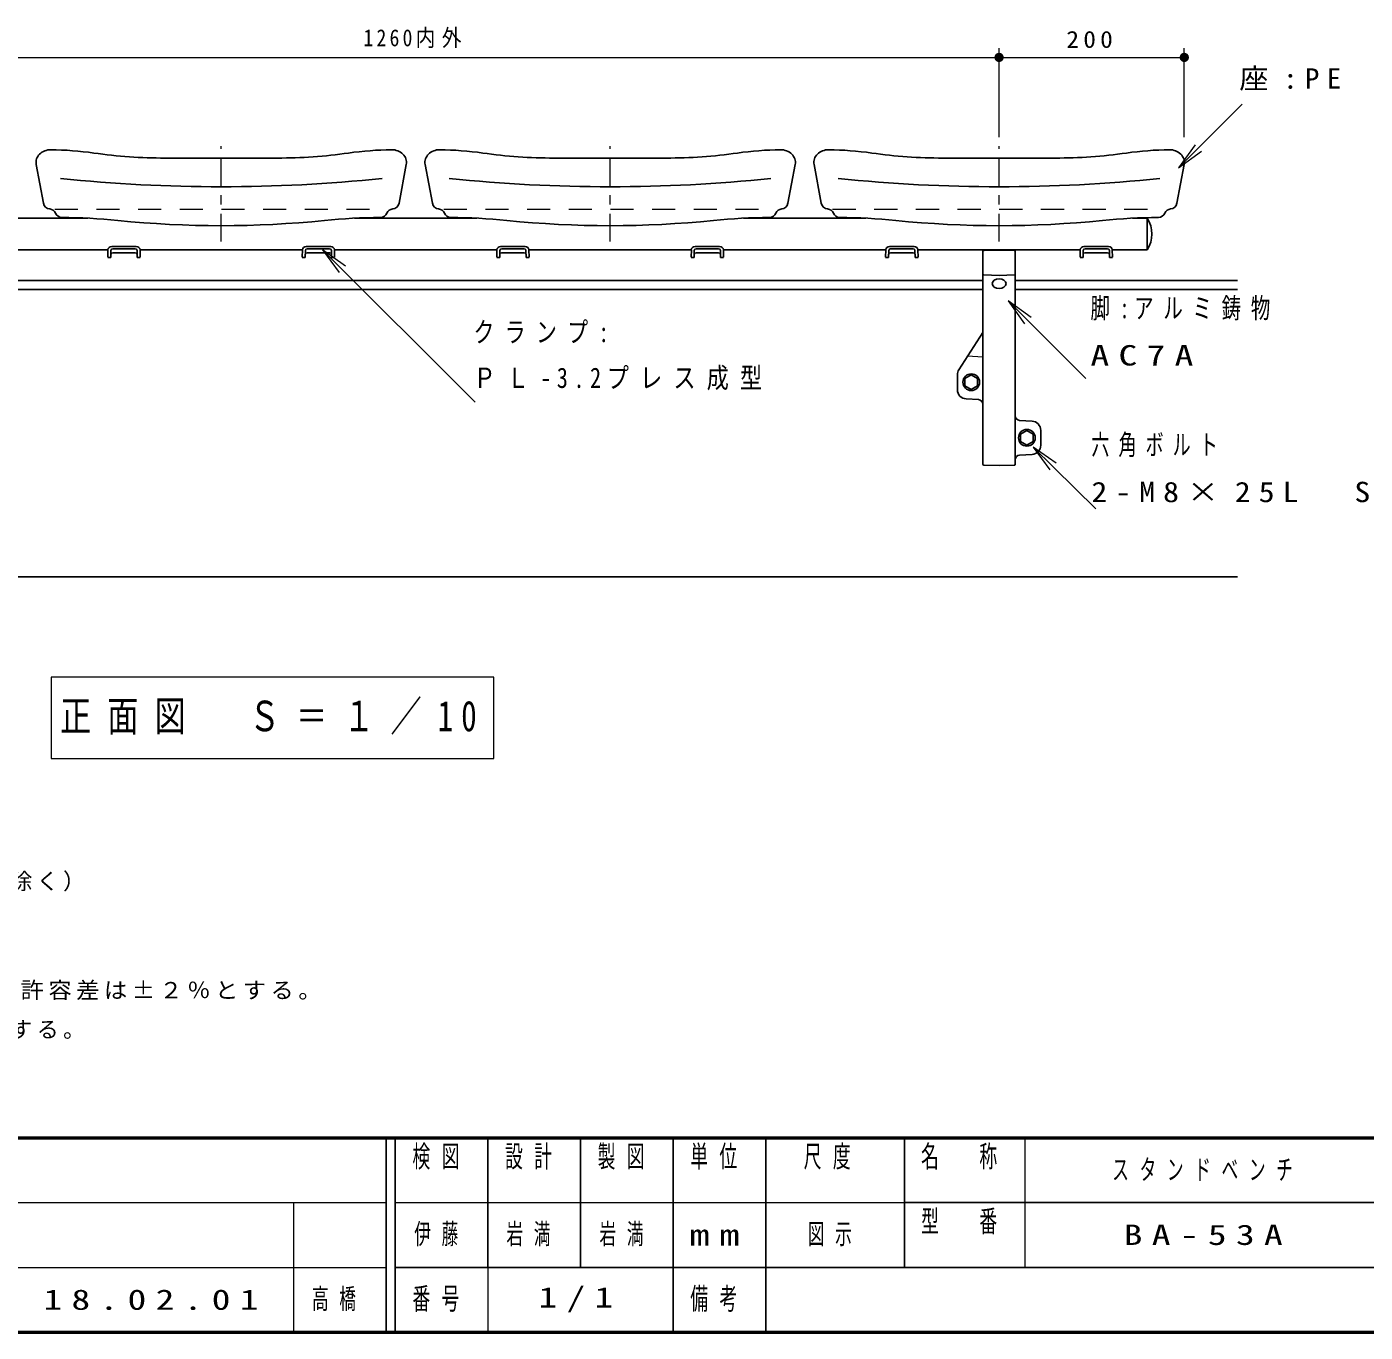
# Model space of a CAD drawing. Units: millimetres on the paper, scale 1:10. Extents: x -365 to 0, y 0 to 257.
# Drawn here: x -277.3 to -132.8, y 0 to 140.9 of the extents above; entities that cross this region are included whole.
import ezdxf

# ---------------------------------------------------------------- set-up
doc = ezdxf.new("R2010")
doc.units = ezdxf.units.MM
doc.linetypes.add('USER1', pattern=[4.5, 2.5, -2])
doc.linetypes.add('USER2', pattern=[6, 3, -1, 1, -1])
doc.layers.add('1_10', color=7, linetype='Continuous', lineweight=25)
doc.layers.add('NAKAMURA図枠', color=7, linetype='Continuous', lineweight=13)
doc.layers.add('99', color=7, linetype='Continuous')
doc.layers.add('CLASS1', color=7, linetype='Continuous')
doc.styles.add('ＭＳ ゴシック', font='')
doc.styles.get('ＭＳ ゴシック').set_extended_font_data('MS Gothic')

# ---------------------------------------------------------------- blocks, each defined once
blk = doc.blocks.new('open_arrow')
at = {"color": 0, "linetype": 'Continuous', "lineweight": -2}
blk.add_lwpolyline([(7.5, 1.25), (0, 0), (7.5, -1.25)], dxfattribs=at)
blk = doc.blocks.new('filled_dot')
at = {"color": 0, "linetype": 'Continuous', "lineweight": -2, "const_width": 1.25}
blk.add_lwpolyline([(-0.625, 0, 1), (0.625, 0, 1)], format="xyb", close=True, dxfattribs=at)

msp = doc.modelspace()

# ---------------------------------------------------------------- linework, layer by layer
at = {"layer": '1_10', "lineweight": 13}
for p, q in [((-298.298, 137.626), (-172.298, 137.626)), ((-172.298, 129.033), (-172.298, 138.626)), ((-172.298, 129.033), (-172.298, 138.626)), ((-172.298, 137.626), (-152.298, 137.626)), ((-152.298, 129.033), (-152.298, 138.626)), ((-152.907, 125.72), (-146.037, 132.59)), ((-245.35, 116.861), (-228.863, 100.413)), ((-171.312, 111.33), (-162.927, 102.946)), ((-168.614, 95.56), (-161.846, 88.893)), ((-274.672, 70.736), (-274.672, 61.936)), ((-226.872, 70.736), (-274.672, 70.736)), ((-226.872, 61.936), (-226.872, 70.736)), ((-274.672, 61.936), (-226.872, 61.936))]:
    msp.add_line(p, q, dxfattribs=at)
at = {"layer": '1_10', "linetype": 'USER2', "lineweight": 13}
for p, q in [((-256.298, 117.743), (-256.298, 128.033)), ((-214.298, 117.743), (-214.298, 128.033)), ((-172.298, 117.743), (-172.298, 128.033))]:
    msp.add_line(p, q, dxfattribs=at)
at = {"layer": '1_10'}
for p, q in [((-275.498, 121.873), (-276.278, 126.072)), ((-262.368, 126.76), (-250.228, 126.76)), ((-237.099, 121.873), (-236.319, 126.072)), ((-233.498, 121.873), (-234.278, 126.072)), ((-220.368, 126.76), (-208.228, 126.76)), ((-195.099, 121.873), (-194.319, 126.072)), ((-191.498, 121.873), (-192.278, 126.072)), ((-178.368, 126.76), (-166.228, 126.76)), ((-153.099, 121.873), (-152.319, 126.072)), ((-268.128, 117.225), (-265.468, 117.225)), ((-244.473, 117.225), (-247.133, 117.225)), ((-226.128, 117.225), (-223.468, 117.225)), ((-202.473, 117.225), (-205.133, 117.225)), ((-184.128, 117.225), (-181.468, 117.225)), ((-160.473, 117.225), (-163.133, 117.225)), ((-268.548, 116.048), (-268.528, 116.86)), ((-268.548, 116.04), (-268.228, 116.04)), ((-268.228, 116.04), (-268.209, 116.779)), ((-268.02, 116.54), (-265.576, 116.54)), ((-268.009, 116.974), (-265.587, 116.974)), ((-265.368, 116.04), (-265.387, 116.779)), ((-265.048, 116.04), (-265.368, 116.04)), ((-265.048, 116.048), (-265.069, 116.86)), ((-247.553, 116.048), (-247.532, 116.86)), ((-247.553, 116.04), (-247.233, 116.04)), ((-247.233, 116.04), (-247.214, 116.779)), ((-244.581, 116.54), (-247.025, 116.54)), ((-244.592, 116.974), (-247.014, 116.974)), ((-244.373, 116.04), (-244.392, 116.779)), ((-244.053, 116.04), (-244.373, 116.04)), ((-244.053, 116.048), (-244.074, 116.86)), ((-226.548, 116.048), (-226.528, 116.86)), ((-226.548, 116.04), (-226.228, 116.04)), ((-226.228, 116.04), (-226.209, 116.779)), ((-226.02, 116.54), (-223.576, 116.54)), ((-226.009, 116.974), (-223.587, 116.974)), ((-223.368, 116.04), (-223.387, 116.779)), ((-223.048, 116.04), (-223.368, 116.04)), ((-223.048, 116.048), (-223.069, 116.86)), ((-205.553, 116.048), (-205.532, 116.86)), ((-205.553, 116.04), (-205.233, 116.04)), ((-205.233, 116.04), (-205.214, 116.779)), ((-202.581, 116.54), (-205.025, 116.54)), ((-202.592, 116.974), (-205.014, 116.974)), ((-202.373, 116.04), (-202.392, 116.779)), ((-202.053, 116.04), (-202.373, 116.04)), ((-202.053, 116.048), (-202.074, 116.86)), ((-184.548, 116.048), (-184.528, 116.86)), ((-184.548, 116.04), (-184.228, 116.04)), ((-184.228, 116.04), (-184.209, 116.779)), ((-184.02, 116.54), (-181.576, 116.54)), ((-184.009, 116.974), (-181.587, 116.974)), ((-181.368, 116.04), (-181.387, 116.779)), ((-181.048, 116.04), (-181.368, 116.04)), ((-181.048, 116.048), (-181.069, 116.86)), ((-163.553, 116.048), (-163.532, 116.86)), ((-163.553, 116.04), (-163.233, 116.04)), ((-163.233, 116.04), (-163.214, 116.779)), ((-160.581, 116.54), (-163.025, 116.54)), ((-160.592, 116.974), (-163.014, 116.974)), ((-160.373, 116.04), (-160.392, 116.779)), ((-160.053, 116.04), (-160.373, 116.04)), ((-160.053, 116.048), (-160.074, 116.86)), ((-296.548, 113.56), (-174.048, 113.56)), ((-170.548, 113.56), (-146.548, 113.56)), ((-296.548, 112.56), (-174.048, 112.56)), ((-170.548, 112.56), (-146.548, 112.56)), ((-175.298, 103.35), (-175.982, 102.955)), ((-175.982, 102.955), (-175.982, 102.165)), ((-174.614, 102.955), (-175.298, 103.35)), ((-174.614, 102.165), (-174.614, 102.955)), ((-175.982, 102.165), (-175.298, 101.77)), ((-175.298, 101.771), (-174.614, 102.166)), ((-169.298, 97.35), (-169.982, 96.955)), ((-169.982, 96.955), (-169.982, 96.165)), ((-168.614, 96.955), (-169.298, 97.35)), ((-168.614, 96.165), (-168.614, 96.955)), ((-169.982, 96.165), (-169.298, 95.77)), ((-169.298, 95.771), (-168.614, 96.166)), ((-340.298, 81.56), (-146.548, 81.56))]:
    msp.add_line(p, q, dxfattribs=at)
at = {"layer": '1_10', "color": 32}
for p, q in [((-283.908, 120.26), (-270.688, 120.26)), ((-241.908, 120.26), (-228.688, 120.26)), ((-199.908, 120.26), (-186.688, 120.26)), ((-157.908, 120.26), (-156.298, 120.26)), ((-156.298, 120.26), (-156.298, 116.86)), ((-286.074, 116.86), (-268.528, 116.86)), ((-265.069, 116.86), (-247.532, 116.86)), ((-244.074, 116.86), (-226.527, 116.86)), ((-223.07, 116.86), (-205.532, 116.86)), ((-202.074, 116.86), (-184.528, 116.86)), ((-181.069, 116.86), (-163.532, 116.86)), ((-160.074, 116.86), (-156.298, 116.86))]:
    msp.add_line(p, q, dxfattribs=at)
at = {"layer": '1_10', "linetype": 'USER1', "lineweight": 13}
for p, q in [((-274.273, 121.26), (-238.323, 121.26)), ((-232.273, 121.26), (-196.323, 121.26)), ((-190.273, 121.26), (-154.323, 121.26))]:
    msp.add_line(p, q, dxfattribs=at)
at = {"layer": '1_10', "color": 4}
for p, q in [((-174.048, 116.86), (-174.048, 93.707)), ((-173.951, 116.763), (-172.298, 116.81)), ((-170.645, 116.763), (-172.298, 116.81)), ((-170.548, 116.86), (-170.548, 93.707)), ((-173.951, 114.138), (-172.298, 114.09)), ((-170.645, 114.138), (-172.298, 114.09)), ((-174.048, 107.919), (-176.638, 103.907)), ((-176.798, 103.364), (-176.798, 101.756)), ((-175.854, 100.758), (-174.52, 100.684)), ((-168.743, 98.363), (-170.076, 98.437)), ((-167.798, 97.364), (-167.798, 95.756)), ((-170.076, 94.684), (-168.743, 94.758)), ((-173.951, 93.608), (-172.298, 93.56)), ((-170.645, 93.608), (-172.298, 93.56))]:
    msp.add_line(p, q, dxfattribs=at)
at = {"layer": '1_10', "color": 4, "lineweight": 13}
msp.add_line((-174.048, 105.272), (-175.693, 105.371), dxfattribs=at)
at = {"layer": '1_10'}
for centre in [(-175.298, 102.56), (-169.298, 96.56)]:
    msp.add_circle(centre, 0.9, dxfattribs=at)
for centre, radius, start, end in [((-274.718, 125.918), 1.742, 89.34245, 133.6012), ((-275.11, 91.776), 35.887, 81.89889, 89.34245), ((-262.368, 181.288), 54.527, 261.89889, 270), ((-250.228, 181.288), 54.527, 270, 278.10111), ((-237.487, 91.776), 35.887, 90.65755, 98.10111), ((-237.878, 125.918), 1.742, 46.3988, 90.65755), ((-232.718, 125.918), 1.742, 89.34245, 133.6012), ((-233.11, 91.776), 35.887, 81.89889, 89.34245), ((-220.368, 181.288), 54.527, 261.89889, 270), ((-208.228, 181.288), 54.527, 270, 278.10111), ((-195.487, 91.776), 35.887, 90.65755, 98.10111), ((-195.878, 125.918), 1.742, 46.3988, 90.65755), ((-190.718, 125.918), 1.742, 89.34245, 133.6012), ((-191.11, 91.776), 35.887, 81.89889, 89.34245), ((-178.368, 181.288), 54.527, 261.89889, 270), ((-166.228, 181.288), 54.527, 270, 278.10111), ((-153.487, 91.776), 35.887, 90.65755, 98.10111), ((-153.878, 125.918), 1.742, 46.3988, 90.65755), ((-275.077, 126.295), 1.221, 133.6012, 190.52268), ((-237.519, 126.295), 1.221, 349.47732, 46.3988), ((-233.077, 126.295), 1.221, 133.6012, 190.52268), ((-195.519, 126.295), 1.221, 349.47732, 46.3988), ((-191.077, 126.295), 1.221, 133.6012, 190.52268), ((-153.519, 126.295), 1.221, 349.47732, 46.3988), ((-256.298, 292.441), 168.78, 264.09354, 275.90646), ((-214.298, 292.441), 168.78, 264.09354, 275.90646), ((-172.298, 292.441), 168.78, 264.09354, 275.90646), ((-274.76, 122.01), 0.75, 190.52268, 265.20415), ((-237.836, 122.01), 0.75, 274.79585, 349.47732), ((-232.76, 122.01), 0.75, 190.52268, 265.20415), ((-195.836, 122.01), 0.75, 274.79585, 349.47732), ((-190.76, 122.01), 0.75, 190.52268, 265.20415), ((-153.836, 122.01), 0.75, 274.79585, 349.47732), ((-274.886, 120.516), 0.75, 23.2147, 85.20415), ((-273.507, 121.107), 0.75, 203.2147, 269.41969), ((-274.195, 53.225), 67.135, 84.24214, 89.41969), ((-256.298, 230.711), 111.251, 264.24214, 275.75786), ((-238.402, 53.225), 67.135, 90.58031, 95.75786), ((-239.089, 121.107), 0.75, 270.58031, 336.7853), ((-237.711, 120.516), 0.75, 94.79585, 156.7853), ((-232.886, 120.516), 0.75, 23.2147, 85.20415), ((-231.507, 121.107), 0.75, 203.2147, 269.41969), ((-232.195, 53.225), 67.135, 84.24214, 89.41969), ((-214.298, 230.711), 111.251, 264.24214, 275.75786), ((-196.402, 53.225), 67.135, 90.58031, 95.75786), ((-197.089, 121.107), 0.75, 270.58031, 336.7853), ((-195.711, 120.516), 0.75, 94.79585, 156.7853), ((-190.886, 120.516), 0.75, 23.2147, 85.20415), ((-189.507, 121.107), 0.75, 203.2147, 269.41969), ((-190.195, 53.225), 67.135, 84.24214, 89.41969), ((-172.298, 230.711), 111.251, 264.24214, 275.75786), ((-154.402, 53.225), 67.135, 90.58031, 95.75786), ((-155.089, 121.107), 0.75, 270.58031, 336.7853), ((-153.711, 120.516), 0.75, 94.79585, 156.7853), ((-268.128, 116.825), 0.4, 89.99998, 178.56127), ((-265.468, 116.825), 0.4, 1.43875, 89.99998), ((-247.133, 116.825), 0.4, 90.00002, 178.56125), ((-244.473, 116.825), 0.4, 1.43873, 90.00002), ((-226.128, 116.825), 0.4, 89.99998, 178.56127), ((-223.468, 116.825), 0.4, 1.43875, 89.99998), ((-205.133, 116.825), 0.4, 90.00002, 178.56125), ((-202.473, 116.825), 0.4, 1.43873, 90.00002), ((-184.128, 116.825), 0.4, 89.99998, 178.56127), ((-181.468, 116.825), 0.4, 1.43875, 89.99998), ((-163.133, 116.825), 0.4, 90.00002, 178.56125), ((-160.473, 116.825), 0.4, 1.43873, 90.00002), ((-268.02, 116.34), 0.2, 90.00004, 178.56127), ((-268.009, 116.774), 0.2, 90.00004, 178.56127), ((-265.587, 116.774), 0.2, 1.43875, 89.99998), ((-265.576, 116.34), 0.2, 1.43876, 89.99998), ((-247.025, 116.34), 0.2, 90.00002, 178.56124), ((-247.014, 116.774), 0.2, 90.00002, 178.56125), ((-244.592, 116.774), 0.2, 1.43873, 89.99996), ((-244.581, 116.34), 0.2, 1.43873, 89.99996), ((-226.02, 116.34), 0.2, 90.00004, 178.56127), ((-226.009, 116.774), 0.2, 90.00004, 178.56127), ((-223.587, 116.774), 0.2, 1.43875, 89.99998), ((-223.576, 116.34), 0.2, 1.43876, 89.99998), ((-205.025, 116.34), 0.2, 90.00002, 178.56124), ((-205.014, 116.774), 0.2, 90.00002, 178.56125), ((-202.592, 116.774), 0.2, 1.43873, 89.99996), ((-202.581, 116.34), 0.2, 1.43873, 89.99996), ((-184.02, 116.34), 0.2, 90.00004, 178.56127), ((-184.009, 116.774), 0.2, 90.00004, 178.56127), ((-181.587, 116.774), 0.2, 1.43875, 89.99998), ((-181.576, 116.34), 0.2, 1.43876, 89.99998), ((-163.025, 116.34), 0.2, 90.00002, 178.56124), ((-163.014, 116.774), 0.2, 90.00002, 178.56125), ((-160.592, 116.774), 0.2, 1.43873, 89.99996), ((-160.581, 116.34), 0.2, 1.43873, 89.99996)]:
    msp.add_arc(centre, radius, start, end, dxfattribs=at)
at = {"layer": '1_10', "color": 32}
msp.add_arc((-158.938, 118.56), 3.14, 327.22101, 32.77916, dxfattribs=at)
at = {"layer": '1_10', "color": 4}
for centre, radius, start, end in [((-173.948, 116.663), 0.1, 91.63684, 179.99996), ((-173.948, 116.663), 0.1, 91.63684, 179.99996), ((-170.648, 116.663), 0.1, 0, 88.36312), ((-170.648, 116.663), 0.1, 0, 88.36312), ((-173.948, 114.238), 0.1, 179.99996, 268.36308), ((-170.648, 114.238), 0.1, 271.63683, 359.99995), ((-175.798, 103.364), 1, 147.15412, 179.99996), ((-175.798, 101.756), 1, 179.99996, 266.82019), ((-174.548, 100.184), 0.5, 0, 86.82019), ((-170.048, 98.936), 0.5, 179.99996, 266.82019), ((-168.798, 97.364), 1, 0, 86.8201), ((-168.798, 95.756), 1, 273.17985, 0), ((-170.048, 94.184), 0.5, 93.17973, 179.99996), ((-173.948, 93.707), 0.1, 179.99996, 268.36311), ((-170.648, 93.707), 0.1, 271.63686, 0)]:
    msp.add_arc(centre, radius, start, end, dxfattribs=at)
msp.add_ellipse((-172.298, 113.204), major_axis=(0.75, 0), ratio=0.707163, dxfattribs=at)
at = {"layer": 'NAKAMURA図枠', "lineweight": 50}
for p, q in [((-365, 21), (0, 21)), ((-365, 0), (0, 0))]:
    msp.add_line(p, q, dxfattribs=at)
at = {"layer": 'NAKAMURA図枠', "color": 211, "lineweight": 25}
for p, q in [((-238.5, 21), (-238.5, 0)), ((-237.5, 21), (-237.5, 0)), ((-227.5, 21), (-227.5, 7)), ((-217.5, 21), (-217.5, 7)), ((-207.5, 21), (-207.5, 0)), ((-197.5, 21), (-197.5, 7)), ((-182.5, 21), (-182.5, 7)), ((-182.5, 14), (-70, 14)), ((-237.5, 7), (0, 7))]:
    msp.add_line(p, q, dxfattribs=at)
at = {"layer": 'NAKAMURA図枠'}
for p, q in [((-169.5, 21), (-169.5, 7)), ((-365, 14), (-238.5, 14)), ((-248.5, 14), (-248.5, 0)), ((-237.5, 14), (-182.5, 14)), ((-365, 7), (-238.5, 7)), ((-227.5, 7), (-227.5, 0))]:
    msp.add_line(p, q, dxfattribs=at)
at = {"layer": 'NAKAMURA図枠', "lineweight": 25}
msp.add_line((-197.5, 7), (-197.5, 0), dxfattribs=at)

# ---------------------------------------------------------------- block references
at = {"layer": '1_10', "lineweight": 13, "xscale": 0.4, "yscale": 0.4}
for name, p, rotation in [('filled_dot', (-172.298, 137.626), 180), ('filled_dot', (-152.298, 137.626), 180), ('open_arrow', (-152.907, 125.72), 45), ('open_arrow', (-245.35, 116.861), 315.1), ('open_arrow', (-171.312, 111.33), 315), ('open_arrow', (-168.614, 95.56), 315.4)]:
    msp.add_blockref(name, p, dxfattribs=dict(at, rotation=rotation))
msp.add_blockref('filled_dot', (-172.298, 137.626), dxfattribs=at)

# ---------------------------------------------------------------- texts
at = {"layer": '1_10', "style": 'ＭＳ ゴシック'}
for s, insert, char_height, attachment_point in [('\\T1.33;\\W0.85;1260内外', (-235.298, 138.626), 1.833, 8), ('\\T1.33;\\W1.1;200', (-162.298, 138.626), 1.833, 8), ('\\T1.5;\\W1.05;座:PE', (-146.354, 135.24), 2.199, 4), ('\\T1.5;\\W0.7;脚:アルミ鋳物', (-162.429, 110.446), 2.199, 4), ('\\T1.5;\\W0.75;クランプ:', (-229.054, 107.913), 2.199, 4), ('\\T1.5;\\W1.35;AC7A', (-162.429, 105.446), 2.199, 4), ('\\T1.5;\\W0.8;ＰＬ-3.2プレス成型', (-229.054, 102.913), 2.199, 4), ('\\T1.5;\\W0.65;六角ボルト', (-162.33, 95.693), 2.199, 4), ('\\T1.5;\\W1.15;2-M8×25L\u3000SUS', (-162.33, 90.693), 2.199, 4), ('\\T1.51;\\W0.75;正面図\u3000Ｓ＝１／10', (-250.772, 66.336), 3.299, 5)]:
    msp.add_mtext(s, dxfattribs=dict(at, insert=insert, char_height=char_height, attachment_point=attachment_point))
at = {"layer": '99', "char_height": 2.199, "style": 'ＭＳ ゴシック'}
for s, insert, attachment_point in [('\\T1.64;\\W0.6;スタンドベンチ', (-149.75, 17.5), 5), ('\\T1.64;\\W0.6;伊藤', (-232.5, 10.5), 5), ('\\T1.64;\\W0.6;岩満', (-225.5, 10.5), 4), ('\\T1.64;\\W0.6;岩満', (-212.5, 10.5), 5), ('\\T1.64;\\W0.6;図示', (-190, 10.5), 5), ('\\T1.5;\\W1.35;BA-53A', (-149.75, 10.5), 5), ('\\T1.5;\\W1.35;18.02.01', (-275.5, 3.5), 4), ('\\T1.64;\\W0.6;高橋', (-246.5, 3.5), 4), ('\\T1.5;\\W1.35;1/1', (-217.5, 3.5), 5)]:
    msp.add_mtext(s, dxfattribs=dict(at, insert=insert, attachment_point=attachment_point))
at = {"layer": 'CLASS1', "char_height": 1.76, "attachment_point": 7, "style": 'ＭＳ ゴシック'}
for s, insert in [('\\T1.19;鋼材は、溶融亜鉛メッキ処理とし、無塗装とする。（フレ－ムは除く）', (-361.94, 47.581)), ('\\T1.19;\\W1.05;ベンチ材は、PE(高密度ポリエチレン)ブロー成形品とし、寸法許容差は±２％とする。', (-361.94, 35.581)), ('\\T1.19;本製品は、（一社）日本公園施設業協会賠償責任保険加入製品とする。', (-361.94, 31.581))]:
    msp.add_mtext(s, dxfattribs=dict(at, insert=insert))
at = {"layer": 'NAKAMURA図枠', "color": 4, "char_height": 2.346, "style": 'ＭＳ ゴシック'}
for s, insert, attachment_point in [('\\T1.64;\\W0.6;検図', (-232.5, 20.167), 2), ('\\T1.64;\\W0.6;設計', (-222.5, 20.167), 2), ('\\T1.64;\\W0.6;製図', (-212.5, 20.167), 2), ('\\T1.64;\\W0.6;単位', (-202.5, 20.167), 2), ('\\T1.64;\\W0.6;尺度', (-190.25, 20.167), 2), ('\\T1.64;\\W0.6;名\u3000称', (-176, 20.167), 2), ('\\T1.64;\\W0.6;型\u3000番', (-176, 13.167), 2), ('\\T1.5;\\W1.35;mm', (-202.5, 10.5), 5), ('\\T1.64;\\W0.6;番号', (-232.5, 3.5), 5), ('\\T1.64;\\W0.6;備考', (-202.5, 3.5), 5)]:
    msp.add_mtext(s, dxfattribs=dict(at, insert=insert, attachment_point=attachment_point))

doc.saveas('drawing.dxf')
